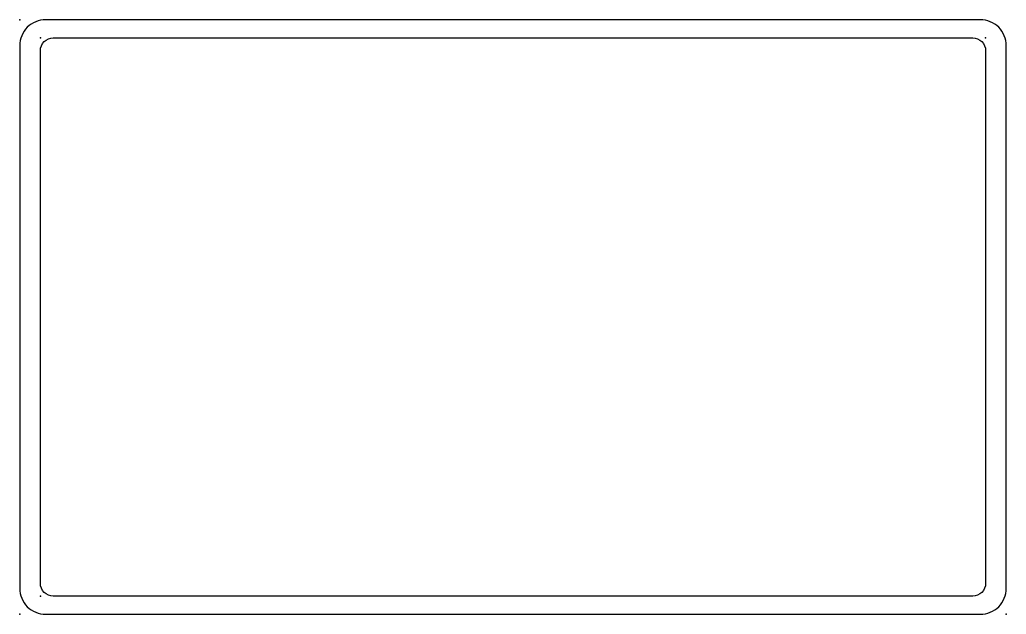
# Model space of a CAD drawing. Header units: millimetres. Extents: x 0 to 191, y 0 to 115.
import ezdxf

# ---------------------------------------------------------------- set-up
doc = ezdxf.new("R2010")
doc.units = ezdxf.units.MM
doc.layers.get('0').update_dxf_attribs({"linetype": 'CONTINUOUS'})

msp = doc.modelspace()

# ---------------------------------------------------------------- linework, layer by layer
for points in [[(5, 0), (186, 0, 0.414214), (191, 5), (191, 110, 0.414214), (186, 115), (5, 115, 0.414214), (0, 110), (0, 5, 0.414214)], [(6.5, 111.5), (184.5, 111.5, -0.414214), (187, 109), (187, 6, -0.414214), (184.5, 3.5), (6.5, 3.5, -0.414214), (4, 6), (4, 109, -0.414214)]]:
    msp.add_lwpolyline(points, format="xyb", close=True)
for p in [(0, 115), (4, 111.5), (187, 111.5), (4, 3.5), (0, 0), (0, 0), (191, 0)]:
    msp.add_point(p)

doc.saveas('drawing.dxf')
